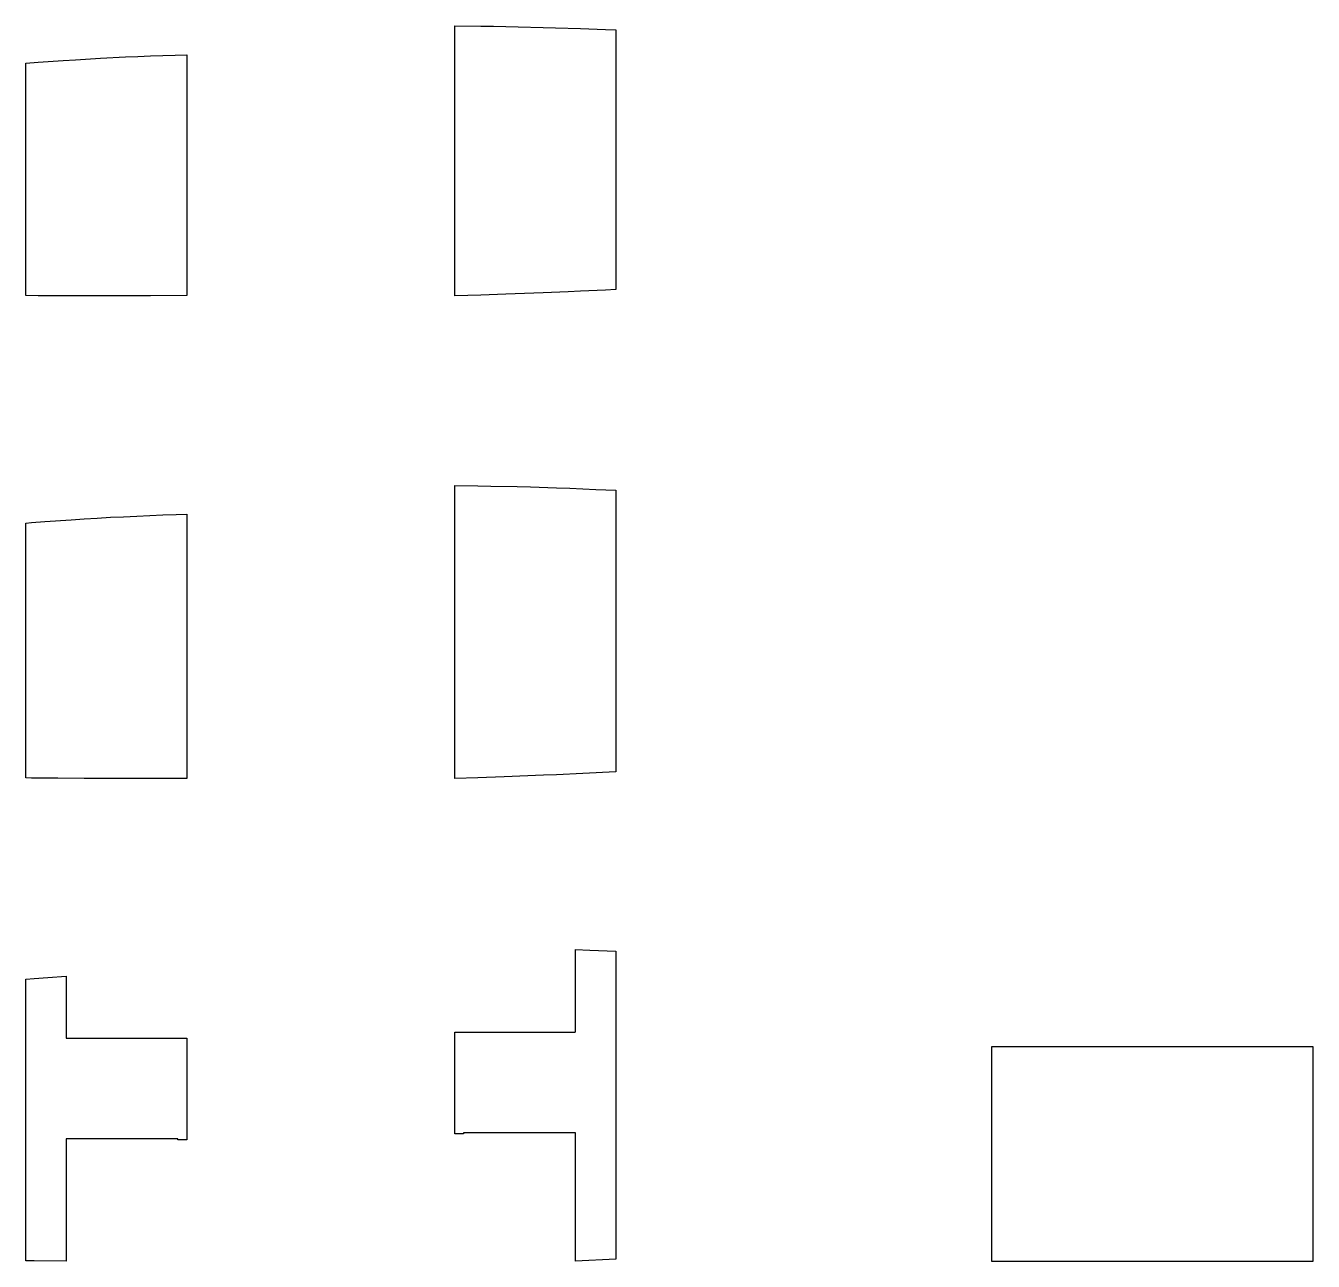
# Model space of a CAD drawing. Header units: millimetres. Extents: x 10 to 130, y 10 to 125.
import ezdxf

# ---------------------------------------------------------------- set-up
doc = ezdxf.new("R2010")
doc.units = ezdxf.units.MM
doc.layers.add('CUT', color=1, linetype='Continuous')

msp = doc.modelspace()

# ---------------------------------------------------------------- linework, layer by layer
at = {"layer": 'CUT'}
for points in [[(52.42, 125.16), (53.59, 125.15), (55.91, 125.1), (58.23, 125.04), (59.39, 125.01), (61.72, 124.94), (64.04, 124.85), (65, 124.81), (65, 100.59), (64.04, 100.55), (61.72, 100.44), (60.55, 100.39), (58.23, 100.29), (54.75, 100.16), (52.42, 100.08), (50, 100), (50, 125.19)], [(21.62, 100.01), (19.3, 100), (15.81, 100), (13.49, 100.01), (11.17, 100.02), (10.01, 100.04), (10, 100.04), (10, 121.71), (10.01, 121.71), (11.17, 121.8), (13.49, 121.96), (14.65, 122.03), (16.97, 122.16), (19.3, 122.28), (20.46, 122.33), (21.62, 122.38), (23.94, 122.45), (25, 122.48), (25, 100.03)], [(52.13, 82.3), (53.36, 82.27), (55.8, 82.22), (57.03, 82.19), (59.47, 82.11), (60.7, 82.07), (63.14, 81.97), (65, 81.89), (65, 55.62), (61.92, 55.48), (59.47, 55.36), (58.25, 55.31), (54.58, 55.16), (52.13, 55.07), (50, 55), (50, 82.33)], [(20.34, 55), (17.89, 55), (15.44, 55.01), (12.99, 55.03), (10.55, 55.05), (10, 55.06), (10, 78.82), (10.55, 78.87), (11.77, 78.96), (14.22, 79.14), (15.44, 79.21), (16.67, 79.29), (17.89, 79.36), (19.11, 79.42), (20.34, 79.48), (21.56, 79.54), (22.78, 79.59), (24.01, 79.63), (25, 79.66), (25, 55.02)], [(62.56, 39), (65, 38.9), (65, 10.18), (61.23, 10), (61.23, 21.98), (50.81, 21.98), (50.81, 21.88), (50, 21.88), (50, 31.36), (61.05, 31.36), (61.2, 31.36), (61.2, 31.38), (61.23, 31.38), (61.23, 39.06)], [(10.78, 10.03), (10, 10.04), (10, 36.29), (10.78, 36.36), (12.07, 36.45), (13.76, 36.57), (13.76, 30.91), (13.76, 30.81), (13.77, 30.81), (13.77, 30.8), (14.1, 30.79), (25, 30.79), (25, 21.31), (24.17, 21.31), (24.17, 21.41), (13.76, 21.41), (13.76, 21.11), (13.76, 10)], [(130, 10), (130, 30), (100, 30), (100, 10)]]:
    msp.add_lwpolyline(points, close=True, dxfattribs=at)

doc.saveas('drawing.dxf')
